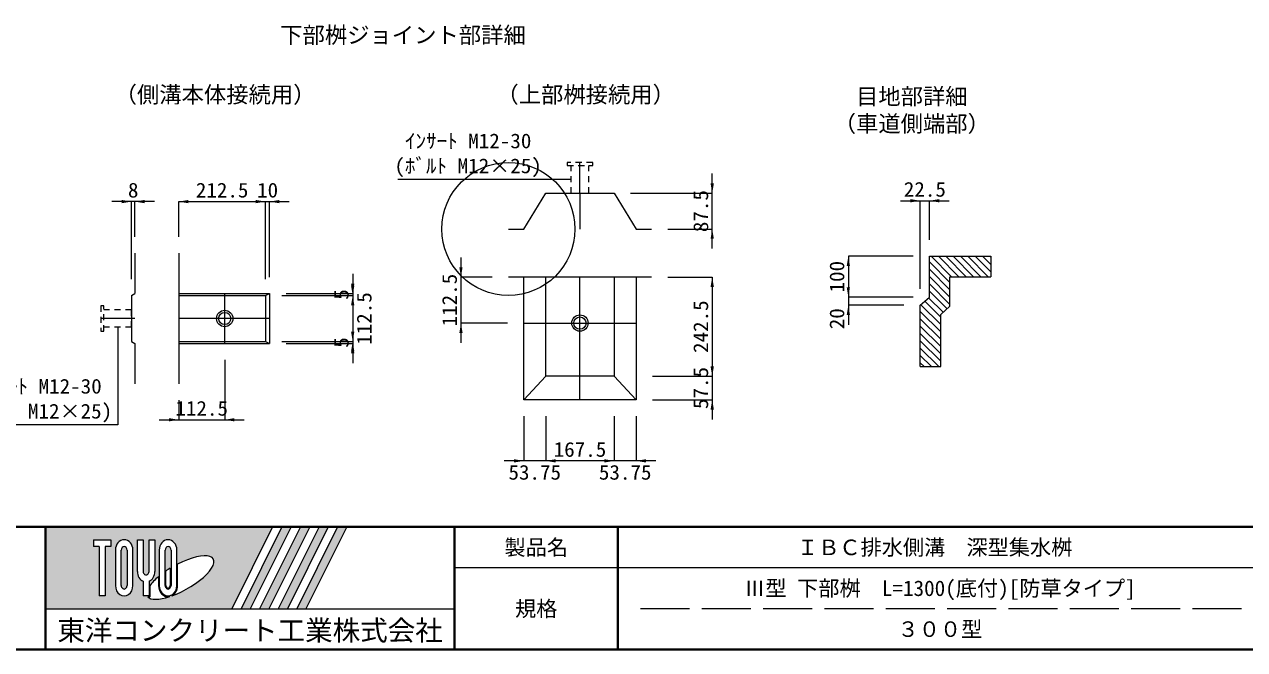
# Model space of a CAD drawing. Units: millimetres at full size, sheet at 1:20. Extents: x 64173 to 81200, y -133840 to -120349.
# Drawn here: x 68046 to 71030, y -126657 to -125128 of the extents above; entities that cross this region are included whole.
import ezdxf
from ezdxf.enums import TextEntityAlignment as Align

# ---------------------------------------------------------------- set-up
doc = ezdxf.new("R2010")
doc.units = ezdxf.units.MM
doc.header["$LTSCALE"] = 20
doc.linetypes.add('DASHED', pattern=[7.5, 6, -1.5])
doc.linetypes.add('USER3', pattern=[1.35, 0.75, -0.6])
for name, color, linetype, lineweight in [('インサート', 3, 'USER3', 9), ('作業エリア', 11, 'Continuous', 13), ('図枠', 7, 'Continuous', 5), ('寸法線', 7, 'Continuous', 13), ('引出線', 4, 'Continuous', 13), ('補助線', 8, 'Continuous', 13), ('集水桝', 2, 'Continuous', 13)]:
    doc.layers.add(name, color=color, linetype=linetype, lineweight=lineweight)
doc.layers.add('文字', color=7, linetype='Continuous')
doc.styles.add('ＭＳ ゴシック', font='')
doc.styles.add('ＭＳ 明朝', font='')
doc.styles.get('ＭＳ ゴシック').set_extended_font_data('MS Gothic')
doc.styles.get('ＭＳ 明朝').set_extended_font_data('MS Mincho')

# ---------------------------------------------------------------- blocks, each defined once
blk = doc.blocks.new('filled_arrow')
at = {"color": 0, "linetype": 'Continuous', "lineweight": -2}
blk.add_solid([(7.5, 1.25), (0, 0), (7.5, -1.25)], dxfattribs=at)

msp = doc.modelspace()

# ---------------------------------------------------------------- hatches: boundary and pattern name
at = {"layer": '図枠'}
h = msp.add_hatch(color=256, dxfattribs=at)
h.paths.add_polyline_path([(68097.56, -126356.92), (68097.56, -126556.92), (68552.87, -126556.92), (68652.87, -126356.92)])
edge = h.paths.add_edge_path(flags=16)
edge.add_ellipse((68427.01, -126480.75), major_axis=(80.81, 45.23), ratio=0.3471473, start_angle=-144.31122, end_angle=72.1899, ccw=False)
edge.add_ellipse((68397.08, -126500.28), major_axis=(0, 27.5), ratio=0.8463542, start_angle=-160.70346, end_angle=-90)
edge.add_line((68420.36, -126500.28), (68420.36, -126447.86))
edge = h.paths.add_edge_path(flags=16)
edge.add_ellipse((68397.08, -126413.55), major_axis=(0, 25.38), ratio=0.8463542, start_angle=-90, end_angle=90, ccw=False)
edge.add_line((68418.57, -126413.55), (68418.57, -126500.28))
edge.add_ellipse((68397.08, -126500.28), major_axis=(0, 25.38), ratio=0.8463542, start_angle=90, end_angle=-90, ccw=False)
edge.add_line((68375.6, -126500.28), (68375.6, -126413.55))
edge = h.paths.add_edge_path(flags=16)
edge.add_line((68404.24, -126413.55), (68404.24, -126500.28))
edge.add_ellipse((68397.08, -126500.28), major_axis=(0, 8.46), ratio=0.8463542, start_angle=90, end_angle=-90, ccw=False)
edge.add_line((68389.92, -126500.28), (68389.92, -126413.55))
edge.add_ellipse((68397.08, -126413.55), major_axis=(0, 8.46), ratio=0.8463542, start_angle=-90, end_angle=90, ccw=False)
edge = h.paths.add_edge_path(flags=16)
edge.add_line((68402.45, -126457.88), (68402.45, -126500.28))
edge.add_ellipse((68397.08, -126500.28), major_axis=(0, 6.35), ratio=0.8463542, start_angle=90, end_angle=-90, ccw=False)
edge.add_line((68391.71, -126500.28), (68391.71, -126464.82))
edge.add_ellipse((68427.01, -126480.75), major_axis=(80.81, 45.23), ratio=0.3471473, start_angle=107.79174, end_angle=126.47132, ccw=False)
edge = h.paths.add_edge_path(flags=16)
edge.add_ellipse((68343.37, -126465.91), major_axis=(0, 25.38), ratio=0.8463542, start_angle=-163.34117, end_angle=-90, ccw=False)
edge.add_line((68350.53, -126489.84), (68350.53, -126525.67))
edge.add_line((68350.53, -126525.67), (68336.21, -126525.67))
edge.add_line((68336.21, -126525.67), (68336.21, -126489.84))
edge.add_ellipse((68343.37, -126465.91), major_axis=(0, 25.38), ratio=0.8463542, start_angle=90, end_angle=163.34117, ccw=False)
edge.add_line((68321.89, -126465.91), (68321.89, -126388.17))
edge.add_line((68321.89, -126388.17), (68336.21, -126388.17))
edge.add_line((68336.21, -126388.17), (68336.21, -126465.91))
edge.add_ellipse((68343.37, -126465.91), major_axis=(0, 8.46), ratio=0.8463542, start_angle=90, end_angle=-90)
edge.add_line((68350.53, -126465.91), (68350.53, -126388.17))
edge.add_line((68350.53, -126388.17), (68364.86, -126388.17))
edge.add_line((68364.86, -126388.17), (68364.86, -126465.91))
edge = h.paths.add_edge_path(flags=16)
edge.add_line((68373.81, -126478.39), (68373.81, -126500.28))
edge.add_ellipse((68397.08, -126500.28), major_axis=(0, 27.5), ratio=0.8463542, start_angle=90, end_angle=-171.54427)
edge.add_ellipse((68427.01, -126480.75), major_axis=(80.81, 45.23), ratio=0.3471473, start_angle=-178.64954, end_angle=-148.29244, ccw=False)
edge.add_line((68347.45, -126527.78), (68352.32, -126527.78))
edge.add_line((68352.32, -126527.78), (68352.32, -126500.97))
edge.add_ellipse((68427.01, -126480.75), major_axis=(80.81, 45.23), ratio=0.3471473, start_angle=148.21912, end_angle=165.90812, ccw=False)
edge = h.paths.add_edge_path(flags=16)
edge.add_ellipse((68289.66, -126413.55), major_axis=(0, 25.38), ratio=0.8463542, start_angle=-90, end_angle=90, ccw=False)
edge.add_line((68311.14, -126413.55), (68311.14, -126500.28))
edge.add_ellipse((68289.66, -126500.28), major_axis=(0, 25.38), ratio=0.8463542, start_angle=90, end_angle=-90, ccw=False)
edge.add_line((68268.18, -126500.28), (68268.18, -126413.55))
edge = h.paths.add_edge_path(flags=16)
edge.add_line((68296.82, -126413.55), (68296.82, -126500.28))
edge.add_ellipse((68289.66, -126500.28), major_axis=(0, 8.46), ratio=0.8463542, start_angle=90, end_angle=-90, ccw=False)
edge.add_line((68282.5, -126500.28), (68282.5, -126413.55))
edge.add_ellipse((68289.66, -126413.55), major_axis=(0, 8.46), ratio=0.8463542, start_angle=-90, end_angle=90, ccw=False)
h.paths.add_polyline_path([(68257.43, -126388.17), (68257.43, -126405.09), (68243.11, -126405.09), (68243.11, -126525.67), (68228.79, -126525.67), (68228.79, -126405.09), (68214.46, -126405.09), (68214.46, -126388.17)], flags=16)
for points in [[(68575.56, -126556.92), (68598.25, -126556.92), (68698.25, -126356.92), (68675.56, -126356.92)], [(68743.62, -126356.92), (68720.93, -126356.92), (68620.93, -126556.92), (68643.62, -126556.92)], [(68789, -126356.92), (68766.31, -126356.92), (68666.31, -126556.92), (68689, -126556.92)], [(68834.37, -126356.92), (68811.68, -126356.92), (68711.68, -126556.92), (68734.37, -126556.92)]]:
    msp.add_hatch(color=256, dxfattribs=at).paths.add_polyline_path(points)
at = {"layer": '集水桝', "lineweight": 9}
h = msp.add_hatch(dxfattribs=at)
h.set_pattern_fill('USER', color=256, style=0, pattern_type=2)
h.set_pattern_definition([(135, (22835.62, -5149.86), (-8.98026, -8.98026), [])])
h.paths.add_polyline_path([(70259.36, -125794.96), (70236.86, -125814.96), (70236.86, -125964.96), (70286.86, -125964.96), (70286.86, -125837.41), (70309.36, -125817.41), (70309.36, -125744.96), (70409.36, -125744.96), (70409.36, -125694.96), (70259.36, -125694.96)])

# ---------------------------------------------------------------- linework, layer by layer
at = {"layer": 'インサート'}
for p, q in [((69373.32, -125465.85), (69373.32, -125473.35)), ((69435.82, -125465.85), (69373.32, -125465.85)), ((69435.82, -125473.35), (69435.82, -125465.85)), ((69373.32, -125473.35), (69435.82, -125473.35)), ((69383.32, -125540.85), (69383.32, -125473.35)), ((69425.82, -125540.85), (69425.82, -125473.35)), ((69383.32, -125540.85), (69425.82, -125540.85)), ((68240.32, -125815.99), (68232.82, -125815.99)), ((68232.82, -125815.99), (68232.82, -125878.49)), ((68240.32, -125878.49), (68240.32, -125815.99)), ((68307.82, -125825.99), (68240.32, -125825.99)), ((68307.82, -125868.49), (68307.82, -125825.99)), ((68232.82, -125878.49), (68240.32, -125878.49)), ((68307.82, -125868.49), (68240.32, -125868.49))]:
    msp.add_line(p, q, dxfattribs=at)
at = {"layer": 'インサート', "linetype": 'Continuous'}
for centre in [(68535.53, -125847.24), (69404.57, -125858.45)]:
    msp.add_circle(centre, 20, dxfattribs=at)
at = {"layer": 'インサート', "linetype": 'Continuous', "lineweight": 5}
for centre in [(68535.53, -125847.24), (69404.57, -125858.45)]:
    msp.add_circle(centre, 15, dxfattribs=at)
at = {"layer": '作業エリア'}
for p, q in [((70409.36, -125694.96), (70409.36, -125744.96)), ((70309.36, -125744.96), (70409.36, -125744.96)), ((70309.36, -125817.41), (70309.36, -125744.96)), ((70286.86, -125837.41), (70309.36, -125817.41)), ((70286.86, -125964.96), (70286.86, -125837.41)), ((70236.86, -125964.96), (70286.86, -125964.96))]:
    msp.add_line(p, q, dxfattribs=at)
at = {"layer": '図枠', "lineweight": 40}
for p, q in [((64572.56, -126356.92), (72372.56, -126356.92)), ((68097.56, -126656.92), (68097.56, -126356.92)), ((69097.56, -126656.92), (69097.56, -126356.92)), ((69497.56, -126656.92), (69497.56, -126356.92)), ((64572.56, -126656.92), (72372.56, -126656.92))]:
    msp.add_line(p, q, dxfattribs=at)
at = {"layer": '図枠'}
for p, q in [((68097.56, -126356.92), (68652.87, -126356.92)), ((68652.87, -126356.92), (68552.87, -126556.92)), ((68675.56, -126356.92), (68575.56, -126556.92)), ((68698.25, -126356.92), (68598.25, -126556.92)), ((68720.93, -126356.92), (68620.93, -126556.92)), ((68743.62, -126356.92), (68643.62, -126556.92)), ((68766.31, -126356.92), (68666.31, -126556.92)), ((68675.56, -126356.92), (68698.25, -126356.92)), ((68789, -126356.92), (68689, -126556.92)), ((68811.68, -126356.92), (68711.68, -126556.92)), ((68720.93, -126356.92), (68743.62, -126356.92)), ((68834.37, -126356.92), (68734.37, -126556.92)), ((68766.31, -126356.92), (68789, -126356.92)), ((68811.68, -126356.92), (68834.37, -126356.92)), ((68214.46, -126388.17), (68214.46, -126405.09)), ((68214.46, -126388.17), (68257.43, -126388.17)), ((68257.43, -126388.17), (68257.43, -126405.09)), ((68321.89, -126388.17), (68336.21, -126388.17)), ((68321.89, -126465.91), (68321.89, -126388.17)), ((68336.21, -126388.17), (68336.21, -126465.91)), ((68350.53, -126388.17), (68364.86, -126388.17)), ((68350.53, -126465.91), (68350.53, -126388.17)), ((68364.86, -126388.17), (68364.86, -126465.91)), ((68228.79, -126405.09), (68214.46, -126405.09)), ((68228.79, -126405.09), (68228.79, -126525.67)), ((68243.11, -126405.09), (68243.11, -126525.67)), ((68257.43, -126405.09), (68243.11, -126405.09)), ((68268.18, -126413.55), (68268.18, -126500.28)), ((68282.5, -126500.28), (68282.5, -126413.55)), ((68296.82, -126413.55), (68296.82, -126500.28)), ((68311.14, -126500.28), (68311.14, -126413.55)), ((68375.6, -126413.55), (68375.6, -126500.28)), ((68389.92, -126500.28), (68389.92, -126413.55)), ((68404.24, -126413.55), (68404.24, -126500.28)), ((68418.57, -126500.28), (68418.57, -126413.55)), ((68420.36, -126500.28), (68420.36, -126447.86)), ((68373.81, -126478.39), (68373.81, -126500.28)), ((68391.71, -126500.28), (68391.71, -126464.82)), ((68402.45, -126457.88), (68402.45, -126500.28)), ((68336.21, -126489.84), (68336.21, -126525.67)), ((68350.53, -126489.84), (68350.53, -126525.67)), ((68352.32, -126500.97), (68352.32, -126527.78)), ((68243.11, -126525.67), (68228.79, -126525.67)), ((68350.53, -126525.67), (68336.21, -126525.67)), ((68347.45, -126527.78), (68352.32, -126527.78)), ((68097.56, -126556.92), (68552.87, -126556.92)), ((68575.56, -126556.92), (68598.25, -126556.92)), ((68620.93, -126556.92), (68643.62, -126556.92)), ((68666.31, -126556.92), (68689, -126556.92)), ((68711.68, -126556.92), (68734.37, -126556.92))]:
    msp.add_line(p, q, dxfattribs=at)
at = {"layer": '図枠', "lineweight": 13}
msp.add_line((72372.56, -126456.92), (69097.56, -126456.92), dxfattribs=at)
at = {"layer": '図枠', "linetype": 'DASHED', "lineweight": 9}
msp.add_line((71022.56, -126556.92), (69547.56, -126556.92), dxfattribs=at)
at = {"layer": '図枠'}
for centre, major_axis, ratio, start_param, end_param in [((68289.66, -126413.55), (0, 25.38), 0.846354, 4.712389, 7.8539816), ((68397.08, -126413.55), (0, 25.38), 0.846354, 4.712389, 7.8539816), ((68289.66, -126413.55), (0, 8.46), 0.846354, 4.712389, 7.8539816), ((68397.08, -126413.55), (0, 8.46), 0.846354, 4.712389, 7.8539816), ((68427.01, -126480.75), (80.81, 45.23), 0.347147, 4.2621853, 7.7429163), ((68343.37, -126465.91), (0, 25.38), 0.846354, 1.5707963, 2.8017557), ((68343.37, -126465.91), (0, 8.46), 0.846354, 1.5707963, 4.712389), ((68343.37, -126465.91), (0, 25.38), 0.846354, 3.4814296, 4.712389), ((68427.01, -126480.75), (80.81, 45.23), 0.347147, 2.0815197, 2.5155126), ((68427.01, -126480.75), (80.81, 45.23), 0.347147, 1.6817405, 1.8219833), ((68289.66, -126500.28), (0, 25.38), 0.846354, 1.5707963, 4.712389), ((68289.66, -126500.28), (0, 8.46), 0.846354, 1.5707963, 4.712389), ((68397.08, -126500.28), (0, 27.5), 0.846354, 1.5707963, 3.3154679), ((68397.08, -126500.28), (0, 25.38), 0.846354, 1.5707963, 4.712389), ((68397.08, -126500.28), (0, 8.46), 0.846354, 1.5707963, 4.712389), ((68397.08, -126500.28), (0, 6.35), 0.846354, 1.5707963, 4.712389), ((68397.08, -126500.28), (0, 27.5), 0.846354, 3.5338438, 4.712389), ((68427.01, -126480.75), (80.81, 45.23), 0.347147, 3.2093975, 4.2004451)]:
    msp.add_ellipse(centre, major_axis=major_axis, ratio=ratio, start_param=start_param, end_param=end_param, dxfattribs=at)
at = {"layer": '寸法線'}
for p, q in [((69728.02, -125676.35), (69728.02, -125492.85)), ((69528.32, -125540.85), (69728.02, -125540.85)), ((68363.82, -125561.3), (68259.82, -125561.3)), ((68307.82, -125750.99), (68307.82, -125561.3)), ((68315.82, -125647.24), (68315.82, -125561.3)), ((68423.03, -125561.3), (68635.53, -125561.3)), ((68423.03, -125647.24), (68423.03, -125561.3)), ((68587.53, -125561.3), (68693.53, -125561.3)), ((68635.53, -125750.99), (68635.53, -125561.3)), ((68635.53, -125750.99), (68635.53, -125561.3)), ((68645.53, -125745.99), (68645.53, -125561.3)), ((70188.86, -125559.27), (70307.36, -125559.27)), ((70236.86, -125774.96), (70236.86, -125559.27)), ((70259.36, -125654.96), (70259.36, -125559.27)), ((69619.57, -125628.35), (69728.02, -125628.35)), ((69113.45, -125697.95), (69113.45, -125906.45)), ((70060.96, -125694.96), (70060.96, -125794.96)), ((70219.36, -125694.96), (70060.96, -125694.96)), ((68848.67, -125737.99), (68848.67, -125838.99)), ((68848.67, -125742.99), (68848.67, -125951.49)), ((69189.57, -125745.95), (69113.45, -125745.95)), ((69619.57, -125745.95), (69728.02, -125745.95)), ((69728.02, -125745.95), (69728.02, -125988.45)), ((70060.96, -125746.96), (70060.96, -125862.96)), ((68675.53, -125790.99), (68848.67, -125790.99)), ((68675.53, -125790.99), (68848.67, -125790.99)), ((68685.53, -125785.99), (68848.67, -125785.99)), ((70219.36, -125794.96), (70060.96, -125794.96)), ((70219.36, -125794.96), (70060.96, -125794.96)), ((70196.86, -125814.96), (70060.96, -125814.96)), ((68848.67, -125855.49), (68848.67, -125956.49)), ((69227.07, -125858.45), (69113.45, -125858.45)), ((68675.53, -125903.49), (68848.67, -125903.49)), ((68675.53, -125903.49), (68848.67, -125903.49)), ((68685.53, -125908.49), (68848.67, -125908.49)), ((69728.02, -125940.45), (69728.02, -126093.95)), ((68535.53, -125948.49), (68535.53, -126094.85)), ((69582.07, -125988.45), (69728.02, -125988.45)), ((69582.07, -125988.45), (69728.02, -125988.45)), ((68423.03, -126047.24), (68423.03, -126094.85)), ((69582.07, -126045.95), (69728.02, -126045.95)), ((68375.03, -126094.85), (68583.53, -126094.85)), ((69267.07, -126085.95), (69267.07, -126195.34)), ((69320.82, -126085.95), (69320.82, -126195.34)), ((69320.82, -126085.95), (69320.82, -126195.34)), ((69488.32, -126085.95), (69488.32, -126195.34)), ((69488.32, -126085.95), (69488.32, -126195.34)), ((69542.07, -126085.95), (69542.07, -126195.34)), ((69368.82, -126195.34), (69219.07, -126195.34)), ((69488.32, -126195.34), (69320.82, -126195.34)), ((69590.07, -126195.34), (69440.32, -126195.34))]:
    msp.add_line(p, q, dxfattribs=at)
at = {"layer": '引出線'}
for points in [[(69383.32, -125507.1), (69324.96, -125507.1), (68959.16, -125507.1)], [(68274.07, -125868.49), (68274.07, -126107.07), (67908.27, -126107.07)]]:
    msp.add_lwpolyline(points, dxfattribs=at)
at = {"layer": '補助線'}
for p, q in [((69404.57, -125540.85), (69404.57, -125465.85)), ((69404.57, -125540.85), (69404.57, -125628.35)), ((69404.57, -126045.95), (69404.57, -125745.95)), ((68535.53, -125908.49), (68535.53, -125785.99)), ((68315.82, -125847.24), (68232.82, -125847.24)), ((68307.82, -125847.24), (68232.82, -125847.24)), ((68645.53, -125847.24), (68423.03, -125847.24)), ((69267.07, -125858.45), (69542.07, -125858.45)), ((68097.56, -126556.92), (69097.56, -126556.92))]:
    msp.add_line(p, q, dxfattribs=at)
msp.add_circle((69229.57, -125628.35), 162.68, dxfattribs=at)
at = {"layer": '集水桝'}
for p, q in [((69267.07, -125628.35), (69320.82, -125540.85)), ((69320.82, -125540.85), (69488.32, -125540.85)), ((69488.32, -125540.85), (69542.07, -125628.35)), ((69229.57, -125628.35), (69267.07, -125628.35)), ((69542.07, -125628.35), (69579.57, -125628.35)), ((68315.82, -125687.24), (68315.82, -125785.99)), ((68423.03, -125687.24), (68423.03, -126007.24)), ((70259.36, -125694.96), (70409.36, -125694.96)), ((70259.36, -125794.96), (70259.36, -125694.96)), ((69579.57, -125745.95), (69229.57, -125745.95)), ((69267.07, -126045.95), (69267.07, -125745.95)), ((69320.82, -125988.45), (69320.82, -125745.95)), ((69488.32, -125745.95), (69488.32, -125988.45)), ((69542.07, -125745.95), (69542.07, -126045.95)), ((68307.82, -125790.99), (68315.82, -125785.99)), ((68307.82, -125790.99), (68307.82, -125903.49)), ((68423.03, -125785.99), (68645.53, -125785.99)), ((68635.53, -125790.99), (68645.53, -125785.99)), ((68645.53, -125785.99), (68645.53, -125908.49)), ((70236.86, -125814.96), (70259.36, -125794.96)), ((70236.86, -125964.96), (70236.86, -125814.96)), ((68307.82, -125903.49), (68315.82, -125908.49)), ((68315.82, -125908.49), (68315.82, -126007.24)), ((68423.03, -125908.49), (68645.53, -125908.49)), ((68635.53, -125903.49), (68645.53, -125908.49)), ((69267.07, -126045.95), (69320.82, -125988.45)), ((69488.32, -125988.45), (69320.82, -125988.45)), ((69542.07, -126045.95), (69488.32, -125988.45)), ((69542.07, -126045.95), (69267.07, -126045.95))]:
    msp.add_line(p, q, dxfattribs=at)
at = {"layer": '集水桝', "lineweight": 9}
for p, q in [((68423.03, -125790.99), (68635.53, -125790.99)), ((68635.53, -125790.99), (68635.53, -125903.49)), ((68423.03, -125903.49), (68635.53, -125903.49))]:
    msp.add_line(p, q, dxfattribs=at)

# ---------------------------------------------------------------- block references
at = {"layer": '寸法線', "xscale": 3.2, "yscale": 3.2}
for p, rotation in [((69728.02, -125540.85), 90), ((68307.82, -125561.3), 180), ((68635.53, -125561.3), 180), ((68635.53, -125561.3), 180), ((70236.86, -125559.27), 180), ((69728.02, -125628.35), 270), ((70060.96, -125694.96), 270), ((69113.45, -125745.95), 90), ((68848.67, -125785.99), 90), ((68848.67, -125790.99), 90), ((69728.02, -125745.95), 270), ((68848.67, -125790.99), 270), ((70060.96, -125794.96), 90), ((70060.96, -125794.96), 90), ((70060.96, -125814.96), 270), ((68848.67, -125903.49), 90), ((69113.45, -125858.45), 270), ((68848.67, -125903.49), 270), ((68848.67, -125908.49), 270), ((69728.02, -125988.45), 90), ((69728.02, -125988.45), 90), ((69728.02, -126045.95), 270), ((68423.03, -126094.85), 180), ((69267.07, -126195.34), 180), ((69488.32, -126195.34), 180), ((69488.32, -126195.34), 180)]:
    msp.add_blockref('filled_arrow', p, dxfattribs=dict(at, rotation=rotation))
for p in [(68315.82, -125561.3), (68423.03, -125561.3), (68645.53, -125561.3), (70259.36, -125559.27), (68535.53, -126094.85), (69320.82, -126195.34), (69320.82, -126195.34), (69542.07, -126195.34)]:
    msp.add_blockref('filled_arrow', p, dxfattribs=at)
at = {"layer": '引出線', "xscale": 0.133, "yscale": 0.133}
for p, rotation in [((69383.32, -125507.1), 180), ((68274.07, -125868.49), 270)]:
    msp.add_blockref('filled_arrow', p, dxfattribs=dict(at, rotation=rotation))

# ---------------------------------------------------------------- texts
at = {"layer": '図枠', "style": 'ＭＳ ゴシック'}
for s, height, p in [('製品名', 37.98, (69297.56, -126406.92)), ('ＩＢＣ排水側溝\u3000深型集水桝 ', 37.98, (70285.06, -126406.92)), ('Ⅲ型 下部桝\u3000L=1300(底付)[防草タイプ]', 37.98, (70285.06, -126506.92)), ('規格', 37.98, (69297.56, -126556.92)), ('東洋コンクリート工業株式会社', 49.37, (68597.56, -126610.04)), ('３００型', 37.98, (70285.06, -126606.92))]:
    msp.add_text(s, height=height, dxfattribs=at).set_placement(p, align=Align.MIDDLE_CENTER)
at = {"layer": '寸法線', "style": 'ＭＳ 明朝', "width": 1.05}
for s, p in [('8', (68311.82, -125533.3)), ('212.5', (68529.28, -125533.3)), ('10', (68640.53, -125533.3)), ('22.5', (70248.11, -125531.27)), ('112.5', (68479.28, -126066.85)), ('167.5', (69404.57, -126167.34)), ('53.75', (69293.95, -126223.34)), ('53.75', (69515.2, -126223.34))]:
    msp.add_text(s, height=36.03, dxfattribs=at).set_placement(p, align=Align.MIDDLE_CENTER)
for s, p in [('87.5', (69700.02, -125584.6)), ('100', (70032.96, -125744.96)), ('112.5', (69085.45, -125802.2)), ('5', (68820.67, -125788.49)), ('112.5', (68876.67, -125847.24)), ('242.5', (69700.02, -125867.2)), ('20', (70032.96, -125847.78)), ('5', (68820.67, -125905.99)), ('57.5', (69700.02, -126017.2))]:
    msp.add_text(s, height=36.03, rotation=90, dxfattribs=at).set_placement(p, align=Align.MIDDLE_CENTER)
at = {"layer": '引出線', "style": 'ＭＳ 明朝', "width": 1.05}
for s, p in [('ｲﾝｻｰﾄ M12-30', (68976.54, -125441.73)), ('(ﾎﾞﾙﾄ M12×25)', (68950.62, -125502.75)), ('ｲﾝｻｰﾄ M12-30', (67925.65, -126041.69)), ('(ﾎﾞﾙﾄ M12×25)', (67899.73, -126102.71))]:
    msp.add_text(s, height=36.03, dxfattribs=at).set_placement(p, align=Align.BOTTOM_LEFT)
at = {"layer": '文字', "style": 'ＭＳ 明朝'}
for s, p in [('下部桝ジョイント部詳細', (68971.69, -125153.96)), ('（側溝本体接続用）', (68512.05, -125299.56)), ('（上部桝接続用）', (69418.48, -125299.56))]:
    msp.add_text(s, height=40.03, dxfattribs=at).set_placement(p, align=Align.MIDDLE_CENTER)
for s, p in [('目地部詳細', (70079.72, -125284.1)), ('（車道側端部）', (70025.12, -125350.77))]:
    msp.add_text(s, height=40.03, dxfattribs=at).set_placement(p, align=Align.TOP_LEFT)

doc.saveas('drawing.dxf')
